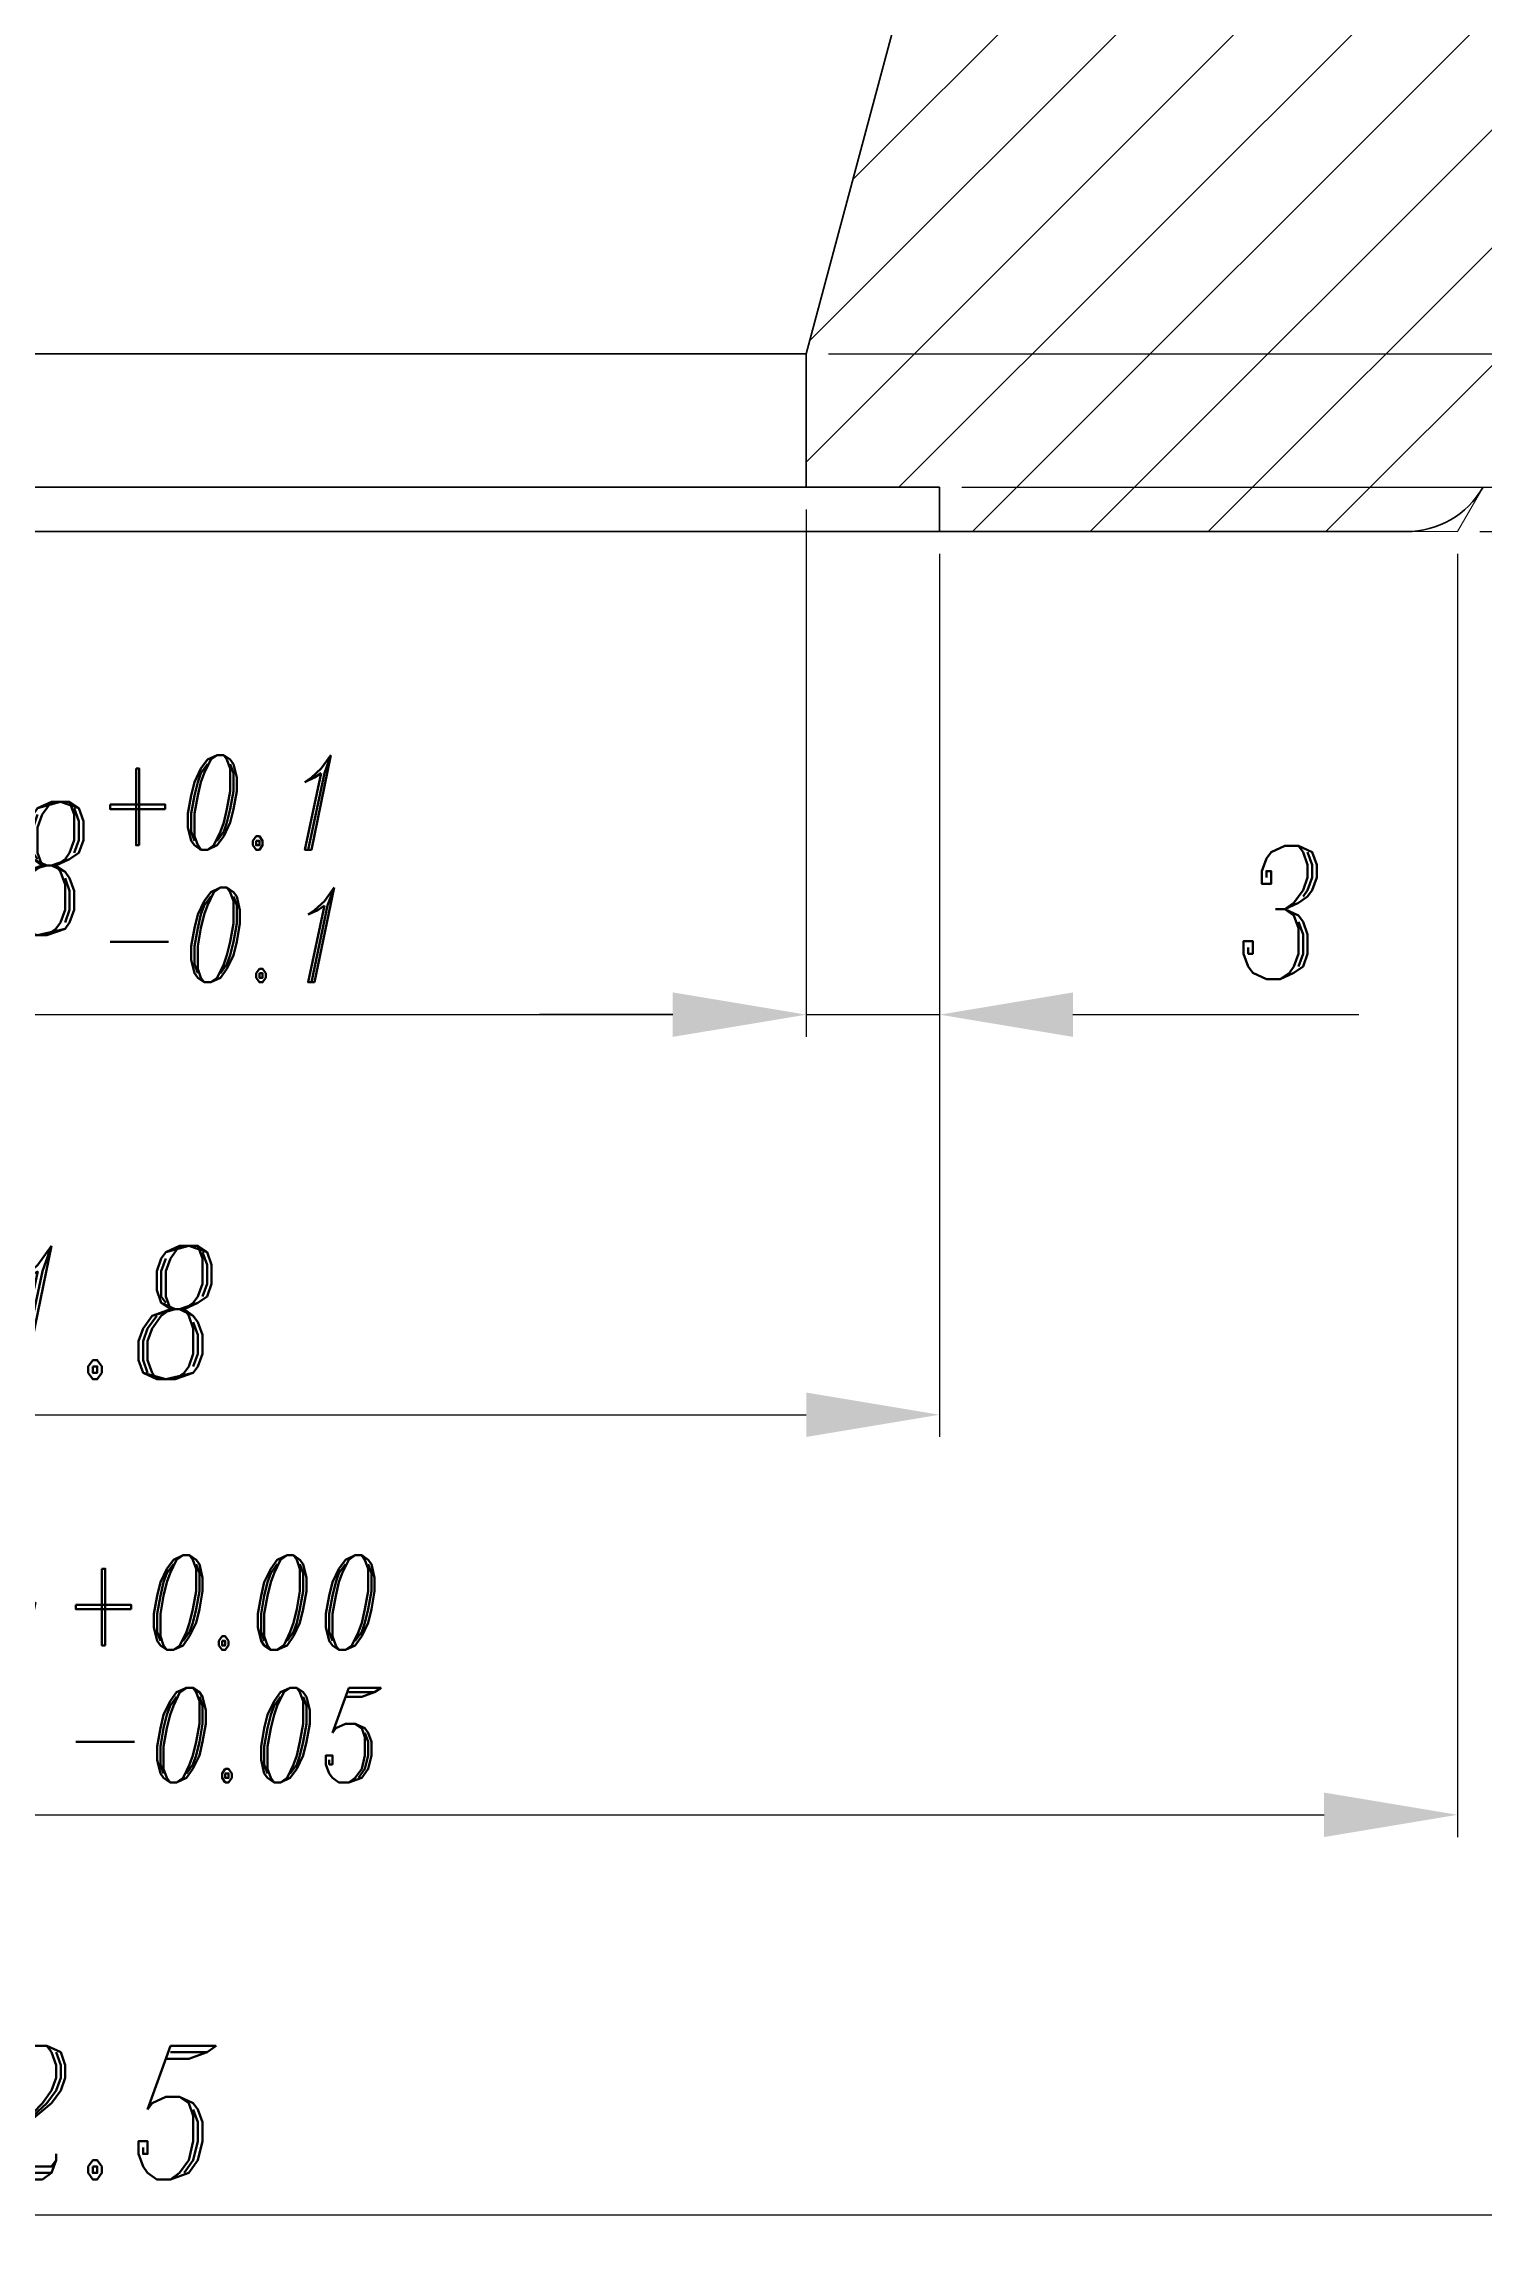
# Model space of a CAD drawing. Extents: x 70 to 367, y 34 to 454.
# Drawn here: x 212.82 to 245.19, y 285.6 to 334.94 of the extents above; entities that cross this region are included whole.
import ezdxf

# ---------------------------------------------------------------- set-up
doc = ezdxf.new("R2010")
doc.units = 0
doc.header["$LTSCALE"] = 5
doc.header["$MEASUREMENT"] = 0
doc.linetypes.add('HIDDEN', pattern=[0.375, 0.25, -0.125])
doc.layers.get('0').update_dxf_attribs({"linetype": 'CONTINUOUS', "lineweight": 15})
for name, color, linetype, lineweight in [('2', 2, 'HIDDEN', 15), ('3', 3, 'CONTINUOUS', 35), ('8', 252, 'CONTINUOUS', 15)]:
    doc.layers.add(name, color=color, linetype=linetype, lineweight=lineweight)
doc.styles.add('ITALICT', font='italict', dxfattribs={"width": 0.8, "height": 3})
doc.dimstyles.get("Standard").update_dxf_attribs({"dimtxt": 0.18, "dimasz": 3, "dimexe": 0.5, "dimexo": 0.5, "dimgap": 0.8, "dimtad": 1, "dimdsep": 46, "dimtxsty": 'ITALICT', "dimcen": 0, "dimadec": 0, "dimazin": 0, "dimtfac": 1, "dimtmove": 0, "dimatfit": 0, "dimfxl": 1, "dimtolj": 1, "dimtzin": 0, "dimarcsym": 0})

# ---------------------------------------------------------------- blocks, each defined once
blk = doc.blocks.new('*D3')
at = {"color": 0, "lineweight": -2}
for p, q in [((266.026, 327.964), (266.026, 330.964)), ((233.465, 324.964), (266.526, 324.964)), ((266.026, 324.964), (266.026, 323.964)), ((245.115, 323.964), (266.526, 323.964)), ((266.026, 320.964), (266.026, 315.449))]:
    blk.add_line(p, q, dxfattribs=at)
at = {"color": 0}
for points in [[(265.526, 327.964), (266.526, 327.964), (266.026, 324.964)], [(266.526, 320.964), (265.526, 320.964), (266.026, 323.964)]]:
    blk.add_solid(points, dxfattribs=at)
at = {"color": 0, "insert": (263.726, 316.706), "char_height": 3, "attachment_point": 5, "rotation": 90, "style": 'ITALICT'}
blk.add_mtext('\\A1;1', dxfattribs=at)
blk = doc.blocks.new('*D4')
at = {"color": 0, "lineweight": -2}
for p, q in [((275.026, 330.964), (275.026, 333.964)), ((230.465, 327.964), (275.526, 327.964)), ((275.026, 323.964), (275.026, 327.964)), ((245.115, 323.964), (275.526, 323.964)), ((275.026, 320.964), (275.026, 314.535))]:
    blk.add_line(p, q, dxfattribs=at)
at = {"color": 0}
for points in [[(274.526, 330.964), (275.526, 330.964), (275.026, 327.964)], [(275.526, 320.964), (274.526, 320.964), (275.026, 323.964)]]:
    blk.add_solid(points, dxfattribs=at)
at = {"color": 0, "insert": (272.726, 316.249), "char_height": 3, "attachment_point": 5, "rotation": 90, "style": 'ITALICT'}
blk.add_mtext('\\A1;4', dxfattribs=at)
blk = doc.blocks.new('*D5')
at = {"color": 0, "lineweight": -2}
for p, q in [((262.065, 371.964), (284.526, 371.964)), ((284.026, 368.964), (284.026, 326.964)), ((245.115, 323.964), (284.526, 323.964))]:
    blk.add_line(p, q, dxfattribs=at)
at = {"color": 0}
for points in [[(283.526, 368.964), (284.526, 368.964), (284.026, 371.964)], [(283.526, 326.964), (284.526, 326.964), (284.026, 323.964)]]:
    blk.add_solid(points, dxfattribs=at)
at = {"color": 0, "insert": (281.726, 347.964), "char_height": 3, "attachment_point": 5, "rotation": 90, "style": 'ITALICT'}
blk.add_mtext('\\A1;48', dxfattribs=at)
blk = doc.blocks.new('*D7')
at = {"color": 0, "lineweight": -2}
for p, q in [((194.165, 324.464), (194.165, 312.598)), ((229.965, 324.464), (229.965, 312.598)), ((197.165, 313.098), (226.965, 313.098))]:
    blk.add_line(p, q, dxfattribs=at)
at = {"color": 0}
for points in [[(197.165, 313.598), (197.165, 312.598), (194.165, 313.098)], [(226.965, 312.598), (226.965, 313.598), (229.965, 313.098)]]:
    blk.add_solid(points, dxfattribs=at)
at = {"color": 0, "insert": (212.065, 316.383), "char_height": 3, "attachment_point": 5, "style": 'ITALICT'}
blk.add_mtext('\\A1;%%c35.8{}{\\H0.71x;\\C3;\\S+0.1^ -0.1;}', dxfattribs=at)
blk = doc.blocks.new('*D8')
at = {"color": 0, "lineweight": -2}
for p, q in [((191.165, 323.464), (191.165, 303.598)), ((232.965, 323.464), (232.965, 303.598)), ((194.165, 304.098), (229.965, 304.098))]:
    blk.add_line(p, q, dxfattribs=at)
at = {"color": 0}
for points in [[(194.165, 304.598), (194.165, 303.598), (191.165, 304.098)], [(229.965, 303.598), (229.965, 304.598), (232.965, 304.098)]]:
    blk.add_solid(points, dxfattribs=at)
at = {"color": 0, "insert": (212.065, 306.398), "char_height": 3, "attachment_point": 5, "style": 'ITALICT'}
blk.add_mtext('\\A1;%%c41.8', dxfattribs=at)
blk = doc.blocks.new('*D9')
at = {"color": 0, "lineweight": -2}
for p, q in [((179.515, 323.464), (179.515, 294.598)), ((244.615, 323.464), (244.615, 294.598)), ((182.515, 295.098), (241.615, 295.098))]:
    blk.add_line(p, q, dxfattribs=at)
at = {"color": 0}
for points in [[(182.515, 295.598), (182.515, 294.598), (179.515, 295.098)], [(241.615, 295.598), (241.615, 294.598), (244.615, 295.098)]]:
    blk.add_solid(points, dxfattribs=at)
at = {"color": 0, "insert": (212.065, 298.383), "char_height": 3, "attachment_point": 5, "style": 'ITALICT'}
blk.add_mtext('\\A1;%%c65.1{}{\\H0.71x;\\C3;\\S+0.00^ -0.05;}', dxfattribs=at)
blk = doc.blocks.new('*D12')
at = {"color": 0, "lineweight": -2}
for p, q in [((170.815, 338.532), (170.815, 285.598)), ((253.315, 338.532), (253.315, 285.598)), ((173.815, 286.098), (250.315, 286.098))]:
    blk.add_line(p, q, dxfattribs=at)
at = {"color": 0}
for points in [[(173.815, 286.598), (173.815, 285.598), (170.815, 286.098)], [(250.315, 286.598), (250.315, 285.598), (253.315, 286.098)]]:
    blk.add_solid(points, dxfattribs=at)
at = {"color": 0, "insert": (212.065, 288.398), "char_height": 3, "attachment_point": 5, "style": 'ITALICT'}
blk.add_mtext('\\A1;%%c82.5', dxfattribs=at)
blk = doc.blocks.new('*D14')
at = {"color": 0, "lineweight": -2}
for p, q in [((229.965, 324.464), (229.965, 312.598)), ((232.965, 323.464), (232.965, 312.598)), ((226.965, 313.098), (223.965, 313.098)), ((229.965, 313.098), (232.965, 313.098)), ((235.965, 313.098), (242.393, 313.098))]:
    blk.add_line(p, q, dxfattribs=at)
at = {"color": 0}
for points in [[(226.965, 312.598), (226.965, 313.598), (229.965, 313.098)], [(235.965, 313.598), (235.965, 312.598), (232.965, 313.098)]]:
    blk.add_solid(points, dxfattribs=at)
at = {"color": 0, "insert": (240.679, 315.398), "char_height": 3, "attachment_point": 5, "style": 'ITALICT'}
blk.add_mtext('\\A1;3', dxfattribs=at)

msp = doc.modelspace()

# ---------------------------------------------------------------- hatches: boundary and pattern name
at = {"layer": '8'}
h = msp.add_hatch(dxfattribs=at)
h.set_pattern_fill('ANSI31', color=256, scale=15, style=0)
h.set_pattern_definition([(45, (-481.2776, -9.1784), (-1.3258252, 1.3258252), [])])
h.paths.add_polyline_path([(187.809, 351.684, 0.204986), (180.515, 360.964), (174.164, 371.964), (170.815, 371.964), (170.815, 359.964), (170.815, 339.032), (178.937, 324.964, 0.267949), (180.669, 323.964), (191.165, 323.964), (191.165, 324.964), (194.165, 324.964), (194.165, 327.964)])
h.paths.add_polyline_path([(229.965, 327.964), (229.965, 324.964), (232.965, 324.964), (232.965, 323.964), (243.46, 323.964, 0.267949), (245.192, 324.964), (253.315, 339.032), (253.315, 359.964), (253.315, 371.964), (249.966, 371.964), (243.615, 360.964, 0.204986), (236.321, 351.684), (232.574, 337.7)])
h.paths.add_polyline_path([(245.77, 358.337), (252.767, 352.978), (249.119, 348.214), (242.121, 353.574)], flags=24)

# ---------------------------------------------------------------- linework, layer by layer
at = {"layer": '2'}
for q in [(245.192, 324.964), (243.46, 323.964)]:
    msp.add_line((244.615, 323.964), q, dxfattribs=at)
at = {"layer": '3'}
for p, q in [((229.965, 327.964), (236.321, 351.684)), ((212.065, 327.964), (229.965, 327.964)), ((229.965, 324.964), (229.965, 327.964)), ((212.065, 324.964), (232.965, 324.964)), ((232.965, 323.964), (232.965, 324.964)), ((243.46, 323.964), (212.065, 323.964))]:
    msp.add_line(p, q, dxfattribs=at)
msp.add_arc((243.46, 325.964), 2, 270, 330, dxfattribs=at)

# ---------------------------------------------------------------- dimensions: what is measured, and where the dimension line sits
for base, p1, p2, picture, middle in [((284.026, 323.964), (261.565, 371.964), (244.615, 323.964), '*D5', (284.026, 347.964)), ((275.026, 327.964), (244.615, 323.964), (229.965, 327.964), '*D4', (275.026, 316.249)), ((266.026, 323.964), (232.965, 324.964), (244.615, 323.964), '*D3', (266.026, 316.706))]:
    dim = msp.add_linear_dim(base=base, p1=p1, p2=p2, angle=90, dimstyle='Standard', override={"dimtmove": 0})
    dim.commit()
    dim.dimension.update_dxf_attribs({"geometry": picture, "text_midpoint": middle, "dimtype": 160})
dim = msp.add_linear_dim(base=(253.315, 286.098), p1=(170.815, 339.032), p2=(253.315, 339.032), dimstyle='Standard', override={"dimpost": '%%c<>', "dimtmove": 0})
dim.commit()
dim.dimension.update_dxf_attribs({"geometry": '*D12', "text_midpoint": (212.065, 286.098), "dimtype": 160})
dim = msp.add_linear_dim(base=(229.965, 313.098), p1=(194.165, 324.964), p2=(229.965, 324.964), text='%%c<>{}{\\H0.71x;\\C3;\\S+0.1^ -0.1;}', dimstyle='Standard', override={"dimtp": 0.1, "dimtm": 0.1, "dimtdec": 1, "dimtmove": 0, "dimtzin": 0})
dim.commit()
dim.dimension.update_dxf_attribs({"geometry": '*D7', "text_midpoint": (212.065, 316.383)})
dim = msp.add_linear_dim(base=(232.965, 313.098), p1=(229.965, 324.964), p2=(232.965, 323.964), dimstyle='Standard')
dim.commit()
dim.dimension.update_dxf_attribs({"geometry": '*D14', "text_midpoint": (240.679, 313.098), "dimtype": 160})
for base, p1, p2, text, override, picture, middle in [((244.615, 295.098), (179.515, 323.964), (244.615, 323.964), '%%c<>{}{\\H0.71x;\\C3;\\S+0.00^ -0.05;}', {"dimtp": 0, "dimtm": 0.05, "dimtdec": 2, "dimtzin": 0}, '*D9', (212.065, 295.098)), ((232.965, 304.098), (191.165, 323.964), (232.965, 323.964), '%%c<>', {"dimtmove": 0}, '*D8', (212.065, 304.098))]:
    dim = msp.add_linear_dim(base=base, p1=p1, p2=p2, text=text, dimstyle='Standard', override=override)
    dim.commit()
    dim.dimension.update_dxf_attribs({"geometry": picture, "text_midpoint": middle, "dimtype": 160})

doc.saveas('drawing.dxf')
